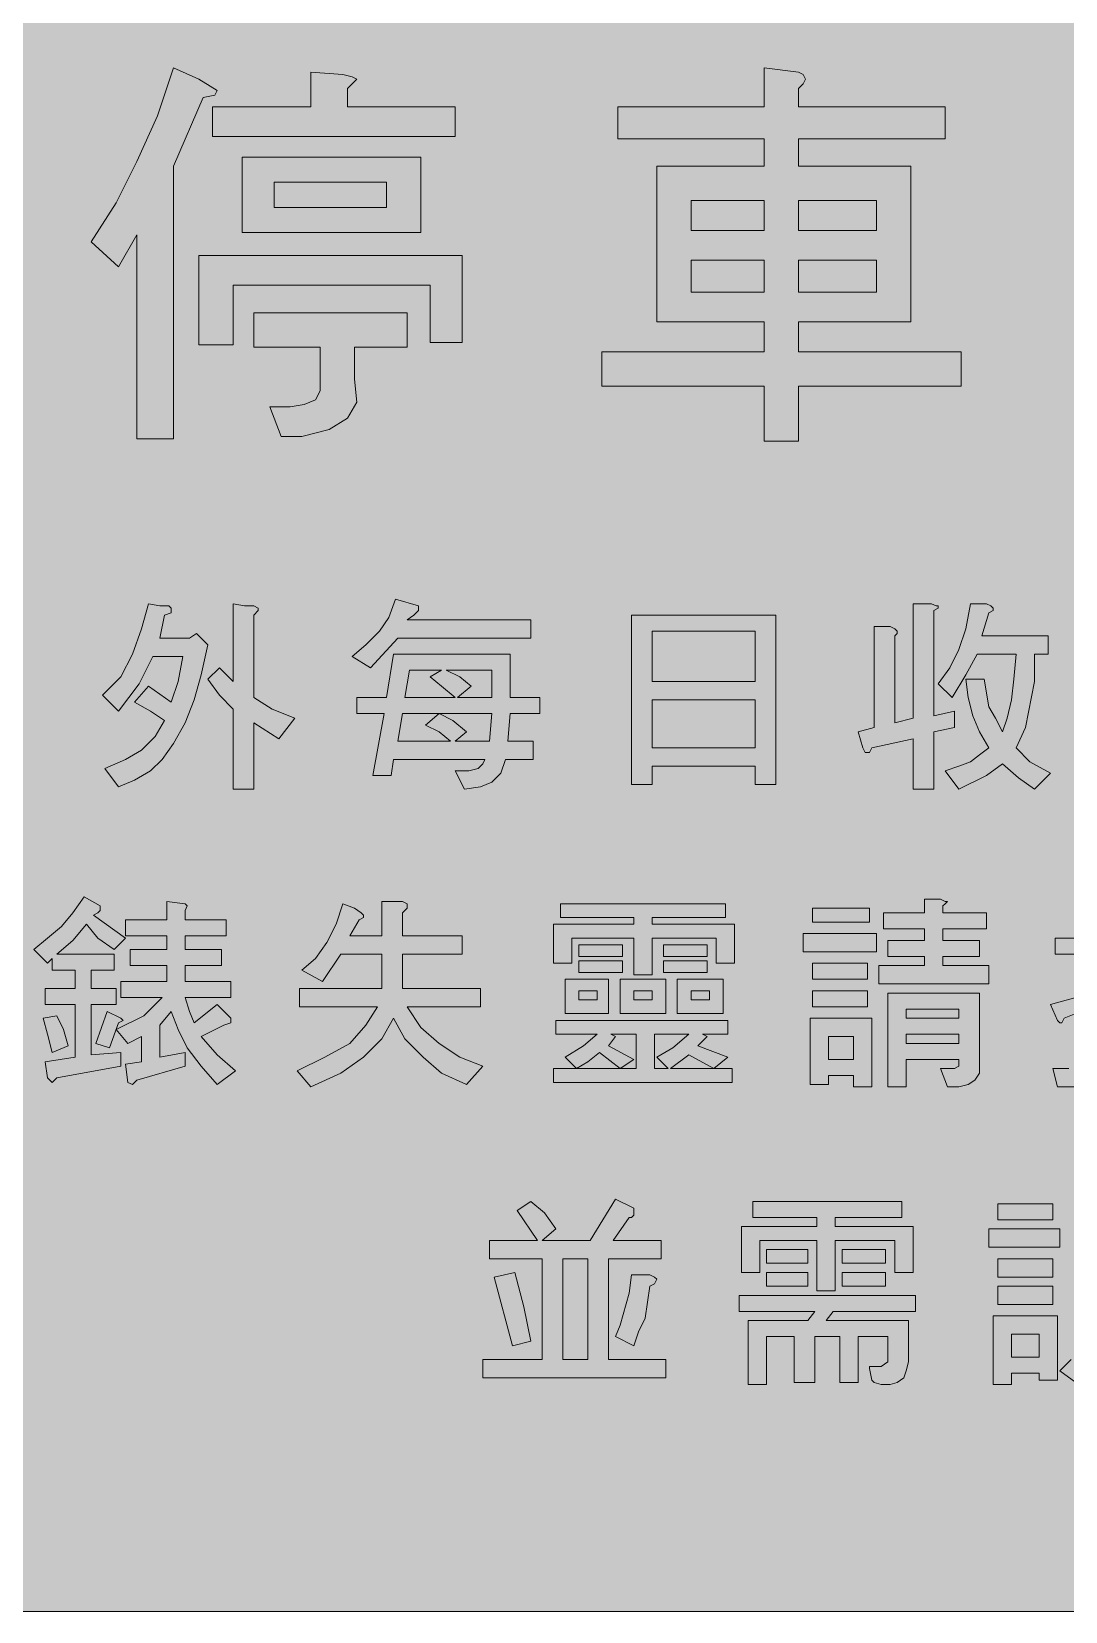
# Model space of a CAD drawing. Header units: metres. Extents: x 10 to 559, y 12 to 260.
# Drawn here: x 172.6 to 253.9, y 12.1 to 136.2 of the extents above; entities that cross this region are included whole.
import ezdxf

# ---------------------------------------------------------------- set-up
doc = ezdxf.new("R2010")
doc.units = ezdxf.units.M
doc.layers.add('FILL_BLUE_0000FF', color=7, linetype='Continuous', true_color=0x0000ff)
doc.layers.add('FILL_WHITE_FFFFFF', color=7, linetype='Continuous', true_color=0xffffff)

msp = doc.modelspace()

# ---------------------------------------------------------------- hatches: boundary and pattern name
at = {"layer": 'FILL_BLUE_0000FF', "true_color": 0x0000ff}
h = msp.add_hatch(color=7, dxfattribs=at)
h.dxf.hatch_style = 1
h.paths.add_polyline_path([(553.87, 259.97), (555.21, 259.58), (556.42, 258.96), (557.46, 258.12), (558.3, 256.98), (558.92, 255.74), (559.31, 254.42), (559.44, 253.08), (559.44, 19.26), (559.4, 17.91), (559.08, 16.56), (558.41, 15.32), (557.46, 14.22), (556.32, 13.28), (555.08, 12.6), (553.76, 12.2), (552.42, 12.06), (17.46, 12.06), (16.12, 12.19), (14.81, 12.6), (13.56, 13.28), (12.42, 14.22), (11.48, 15.36), (10.8, 16.61), (10.4, 17.92), (10.26, 19.26), (10.26, 253.08), (10.4, 254.34), (10.8, 255.6), (11.48, 256.93), (12.42, 258.12), (13.52, 259.04), (14.12, 259.36), (14.76, 259.56), (16.11, 259.97), (17.46, 260.1), (552.42, 260.1), (553.87, 259.97)])
at = {"layer": 'FILL_WHITE_FFFFFF', "true_color": 0xffffff}
h = msp.add_hatch(color=7, dxfattribs=at)
h.dxf.hatch_style = 1
h.paths.add_polyline_path([(186.66, 131.94), (187.2, 131.58), (187.02, 131.22), (186.12, 131.04), (183.78, 125.64), (183.78, 104.22), (180.9, 104.22), (180.9, 120.24), (179.46, 117.72), (177.3, 119.7), (179.28, 122.76), (180.9, 126), (182.52, 129.6), (183.78, 133.38), (185.76, 132.48), (186.66, 131.94)])
h = msp.add_hatch(color=7, dxfattribs=at)
h.dxf.hatch_style = 1
h.paths.add_polyline_path([(197.1, 132.84), (197.82, 132.66), (198.18, 132.48), (197.46, 131.76), (197.46, 130.32), (205.92, 130.32), (205.92, 127.98), (186.84, 127.98), (186.84, 130.32), (194.58, 130.32), (194.58, 133.02), (197.1, 132.84)])
h = msp.add_hatch(color=7, dxfattribs=at)
h.dxf.hatch_style = 1
h.paths.add_polyline_path([(233.46, 132.48), (233.28, 132.12), (232.92, 131.76), (232.92, 130.32), (244.44, 130.32), (244.44, 127.8), (232.92, 127.8), (232.92, 125.64), (241.74, 125.64), (241.74, 113.4), (232.92, 113.4), (232.92, 111.06), (245.7, 111.06), (245.7, 108.36), (232.92, 108.36), (232.92, 104.04), (230.22, 104.04), (230.22, 108.36), (217.44, 108.36), (217.44, 111.06), (230.22, 111.06), (230.22, 113.4), (221.76, 113.4), (221.76, 125.64), (230.22, 125.64), (230.22, 127.8), (218.7, 127.8), (218.7, 130.32), (230.22, 130.32), (230.22, 133.38), (232.92, 133.02), (233.28, 132.84), (233.46, 132.48)])
h.paths.add_polyline_path([(230.22, 120.6), (230.22, 122.94), (224.46, 122.94), (224.46, 120.6), (230.22, 120.6)], flags=16)
h.paths.add_polyline_path([(224.46, 115.74), (230.22, 115.74), (230.22, 118.26), (224.46, 118.26), (224.46, 115.74)], flags=16)
h.paths.add_polyline_path([(232.92, 122.94), (232.92, 120.6), (239.04, 120.6), (239.04, 122.94), (232.92, 122.94)], flags=16)
h.paths.add_polyline_path([(239.04, 118.26), (232.92, 118.26), (232.92, 115.74), (239.04, 115.74), (239.04, 118.26)], flags=16)
h = msp.add_hatch(color=7, dxfattribs=at)
h.dxf.hatch_style = 1
h.paths.add_polyline_path([(203.22, 120.42), (189.18, 120.42), (189.18, 126.36), (203.22, 126.36), (203.22, 120.42)])
h.paths.add_polyline_path([(200.52, 124.38), (191.7, 124.38), (191.7, 122.4), (200.52, 122.4), (200.52, 124.38)], flags=16)
h = msp.add_hatch(color=7, dxfattribs=at)
h.dxf.hatch_style = 1
h.paths.add_polyline_path([(206.46, 118.62), (206.46, 111.78), (203.94, 111.78), (203.94, 116.28), (188.46, 116.28), (188.46, 111.6), (185.76, 111.6), (185.76, 118.62), (206.46, 118.62)])
h = msp.add_hatch(color=7, dxfattribs=at)
h.dxf.hatch_style = 1
h.paths.add_polyline_path([(202.14, 114.12), (202.14, 111.42), (198, 111.42), (198, 108.9), (198.18, 107.1), (197.46, 105.84), (196.02, 104.94), (193.86, 104.4), (192.24, 104.4), (191.34, 106.74), (192.96, 106.74), (194.04, 106.92), (194.94, 107.28), (195.3, 108), (195.3, 111.42), (190.08, 111.42), (190.08, 114.12), (202.14, 114.12)])
h = msp.add_hatch(color=7, dxfattribs=at)
h.dxf.hatch_style = 1
h.paths.add_polyline_path([(183.42, 91.08), (183.6, 90.9), (183.6, 90.54), (183.06, 90.36), (182.7, 88.56), (185.04, 88.56), (185.58, 88.92), (186.48, 88.02), (185.94, 85.68), (185.4, 83.7), (184.68, 81.9), (183.78, 80.28), (182.88, 79.02), (181.98, 78.12), (180.72, 77.4), (179.46, 76.86), (178.38, 78.3), (180, 79.02), (181.26, 79.74), (182.34, 80.82), (183.06, 82.08), (181.98, 82.8), (180.72, 83.52), (181.8, 84.78), (183.6, 83.52), (184.14, 85.14), (184.5, 87.12), (182.16, 87.12), (181.08, 84.96), (179.46, 82.8), (178.2, 84.06), (179.64, 85.5), (180.54, 87.3), (181.26, 89.28), (181.8, 91.26), (182.7, 91.08), (183.42, 91.08)])
h = msp.add_hatch(color=7, dxfattribs=at)
h.dxf.hatch_style = 1
h.paths.add_polyline_path([(190.08, 91.08), (190.44, 90.9), (190.44, 90.72), (190.08, 90.36), (190.08, 83.88), (191.52, 82.98), (193.32, 82.26), (192.06, 80.64), (190.08, 81.9), (190.08, 76.68), (188.46, 76.68), (188.46, 82.98), (187.38, 84.06), (186.48, 85.32), (187.38, 86.22), (188.46, 85.14), (188.46, 91.26), (189.36, 91.08), (190.08, 91.08)])
h = msp.add_hatch(color=7, dxfattribs=at)
h.dxf.hatch_style = 1
h.paths.add_polyline_path([(198.9, 88.02), (199.98, 89.1), (200.7, 90.18), (201.24, 91.62), (203.04, 91.08), (203.04, 90.72), (202.68, 90.36), (202.14, 90), (211.86, 90), (211.86, 88.56), (201.42, 88.56), (199.26, 86.22), (197.82, 87.12), (198.9, 88.02)])
h = msp.add_hatch(color=7, dxfattribs=at)
h.dxf.hatch_style = 1
h.paths.add_polyline_path([(238.86, 81.54), (238.86, 89.46), (240.12, 89.46), (240.48, 89.28), (240.66, 89.1), (240.66, 88.92), (240.48, 88.74), (240.48, 81.9), (241.92, 82.26), (241.92, 91.26), (243.36, 91.26), (243.72, 91.08), (243.9, 91.08), (243.9, 90.9), (243.54, 90.72), (243.54, 82.44), (245.16, 82.8), (245.16, 81.54), (243.54, 81.18), (243.54, 76.68), (241.92, 76.68), (241.92, 80.64), (238.68, 79.92), (238.5, 79.56), (238.14, 79.56), (237.96, 79.92), (237.6, 81.18), (238.86, 81.54)])
h = msp.add_hatch(color=7, dxfattribs=at)
h.dxf.hatch_style = 1
h.paths.add_polyline_path([(244.8, 86.22), (245.52, 87.66), (246.06, 89.28), (246.42, 91.26), (247.68, 91.26), (248.04, 91.08), (248.22, 90.9), (248.22, 90.72), (247.86, 90.54), (247.32, 88.74), (252.54, 88.74), (252.54, 87.3), (251.46, 87.3), (251.46, 85.14), (250.74, 81.54), (250.02, 79.92), (251.1, 78.84), (252.72, 77.94), (251.46, 76.68), (250.2, 77.58), (248.94, 78.66), (247.68, 77.76), (245.52, 76.68), (244.44, 78.12), (245.52, 78.48), (246.42, 78.84), (247.14, 79.38), (247.86, 79.92), (247.14, 81.18), (246.6, 82.44), (246.24, 83.88), (246.06, 85.32), (247.5, 85.32), (247.86, 83.16), (248.4, 82.26), (248.94, 81.18), (249.3, 82.26), (249.66, 83.7), (249.84, 85.32), (250.02, 87.3), (246.96, 87.3), (246.06, 85.68), (244.98, 83.88), (243.9, 84.96), (244.8, 86.22)])
h = msp.add_hatch(color=7, dxfattribs=at)
h.dxf.hatch_style = 1
h.paths.add_polyline_path([(231.12, 77.04), (229.5, 77.04), (229.5, 78.48), (221.4, 78.48), (221.4, 77.04), (219.78, 77.04), (219.78, 90.36), (231.12, 90.36), (231.12, 77.04)])
h.paths.add_polyline_path([(221.4, 83.7), (221.4, 79.92), (229.5, 79.92), (229.5, 83.7), (221.4, 83.7)], flags=16)
h.paths.add_polyline_path([(229.5, 89.1), (221.4, 89.1), (221.4, 85.14), (229.5, 85.14), (229.5, 89.1)], flags=16)
h = msp.add_hatch(color=7, dxfattribs=at)
h.dxf.hatch_style = 1
h.paths.add_polyline_path([(212.58, 83.88), (212.58, 82.62), (210.24, 82.62), (210.06, 80.46), (212.04, 80.46), (212.04, 79.02), (209.88, 79.02), (209.52, 77.94), (208.8, 77.22), (207.9, 76.86), (206.64, 76.68), (205.92, 78.12), (207, 78.12), (207.72, 78.3), (208.08, 78.66), (208.26, 79.02), (201.06, 79.02), (200.88, 77.76), (199.44, 77.76), (200.34, 82.62), (198.18, 82.62), (198.18, 83.88), (200.52, 83.88), (201.06, 87.3), (210.24, 87.3), (210.24, 83.88), (212.58, 83.88)])
h.paths.add_polyline_path([(208.8, 86.04), (205.2, 86.04), (206.28, 85.5), (207.18, 84.78), (206.1, 83.88), (208.8, 83.88), (208.8, 86.04)], flags=16)
h.paths.add_polyline_path([(204.84, 86.04), (202.32, 86.04), (201.96, 83.88), (205.92, 83.88), (204.84, 84.78), (203.94, 85.5), (204.84, 86.04)], flags=16)
h.paths.add_polyline_path([(205.92, 80.46), (208.62, 80.46), (208.8, 82.62), (204.66, 82.62), (205.74, 82.08), (206.82, 81.18), (205.92, 80.46)], flags=16)
h.paths.add_polyline_path([(201.78, 82.62), (201.42, 80.46), (205.56, 80.46), (204.66, 81.18), (203.58, 81.72), (204.66, 82.62), (201.78, 82.62)], flags=16)
h = msp.add_hatch(color=7, dxfattribs=at)
h.dxf.hatch_style = 1
h.paths.add_polyline_path([(173.88, 64.98), (174.96, 65.88), (175.86, 66.96), (176.76, 68.22), (178.02, 67.5), (178.02, 67.14), (177.84, 66.96), (177.48, 66.78), (180, 64.98), (179.1, 64.08), (177.84, 64.98), (176.94, 66.06), (175.86, 64.8), (174.6, 63.72), (179.1, 63.72), (179.1, 62.46), (177.3, 62.46), (177.3, 61.02), (179.28, 61.02), (179.28, 59.76), (177.3, 59.76), (177.3, 55.8), (179.64, 55.98), (179.64, 54.9), (174.6, 54), (174.42, 53.82), (174.24, 53.64), (174.06, 53.82), (173.88, 54), (173.7, 55.26), (176.04, 55.62), (176.04, 59.76), (173.7, 59.76), (173.7, 61.02), (176.04, 61.02), (176.04, 62.46), (174.24, 62.46), (174.24, 63.36), (173.88, 63), (172.8, 64.08), (173.88, 64.98)])
h = msp.add_hatch(color=7, dxfattribs=at)
h.dxf.hatch_style = 1
h.paths.add_polyline_path([(183.24, 66.42), (183.24, 67.86), (184.68, 67.68), (184.86, 67.5), (184.68, 67.14), (184.68, 66.42), (187.92, 66.42), (187.92, 65.16), (184.68, 65.16), (184.68, 64.08), (187.56, 64.08), (187.56, 62.82), (184.68, 62.82), (184.68, 61.56), (188.28, 61.56), (188.28, 60.3), (184.68, 60.3), (185.04, 59.22), (185.4, 58.32), (187.2, 59.76), (188.28, 58.68), (188.28, 58.32), (187.74, 58.14), (185.94, 57.24), (187.2, 55.8), (188.64, 54.54), (187.2, 53.46), (185.94, 54.9), (184.86, 56.34), (184.14, 57.78), (183.6, 59.22), (182.7, 58.14), (182.7, 55.62), (184.68, 55.98), (184.68, 54.9), (180.9, 53.82), (180.54, 53.46), (180.18, 53.64), (180, 55.08), (181.26, 55.26), (181.26, 57.24), (180.18, 56.7), (179.28, 57.78), (181.44, 58.86), (182.88, 60.3), (179.64, 60.3), (179.64, 61.56), (183.24, 61.56), (183.24, 62.82), (180.36, 62.82), (180.36, 64.08), (183.24, 64.08), (183.24, 65.16), (180, 65.16), (180, 66.42), (183.24, 66.42)])
h = msp.add_hatch(color=7, dxfattribs=at)
h.dxf.hatch_style = 1
h.paths.add_polyline_path([(198.54, 66.96), (198.72, 66.78), (198.72, 66.6), (198.36, 66.42), (197.64, 65.16), (200.16, 65.16), (200.16, 67.86), (201.78, 67.86), (202.14, 67.68), (202.14, 67.32), (201.78, 66.96), (201.78, 65.16), (206.46, 65.16), (206.46, 63.72), (201.78, 63.72), (201.78, 61.02), (207.9, 61.02), (207.9, 59.58), (202.14, 59.58), (203.22, 57.96), (204.66, 56.7), (206.28, 55.62), (208.08, 54.9), (206.82, 53.46), (204.84, 54.36), (203.4, 55.62), (201.96, 57.06), (201.06, 58.68), (200.16, 57.06), (198.72, 55.62), (196.92, 54.36), (194.58, 53.28), (193.5, 54.54), (195.66, 55.62), (197.64, 56.7), (198.9, 58.14), (199.8, 59.58), (193.68, 59.58), (193.68, 61.02), (200.16, 61.02), (200.16, 63.72), (196.92, 63.72), (195.48, 61.56), (193.86, 62.46), (194.94, 63.36), (195.84, 64.62), (196.56, 66.06), (197.1, 67.68), (198, 67.32), (198.54, 66.96)])
h = msp.add_hatch(color=7, dxfattribs=at)
h.dxf.hatch_style = 1
h.paths.add_polyline_path([(227.16, 67.68), (227.16, 66.6), (221.4, 66.6), (221.4, 66.06), (227.88, 66.06), (227.88, 63), (226.44, 63), (226.44, 64.98), (221.4, 64.98), (221.4, 62.1), (219.96, 62.1), (219.96, 64.98), (215.1, 64.98), (215.1, 63), (213.66, 63), (213.66, 66.06), (219.96, 66.06), (219.96, 66.6), (214.2, 66.6), (214.2, 67.68), (227.16, 67.68)])
h = msp.add_hatch(color=7, dxfattribs=at)
h.dxf.hatch_style = 1
h.paths.add_polyline_path([(238.5, 67.32), (238.5, 66.24), (234, 66.24), (234, 67.32), (238.5, 67.32)])
h = msp.add_hatch(color=7, dxfattribs=at)
h.dxf.hatch_style = 1
h.paths.add_polyline_path([(239.58, 66.96), (242.82, 66.96), (242.82, 68.04), (244.08, 68.04), (244.44, 67.86), (244.62, 67.86), (244.44, 67.68), (244.26, 67.5), (244.26, 66.96), (247.68, 66.96), (247.68, 65.7), (244.26, 65.7), (244.26, 64.8), (247.14, 64.8), (247.14, 63.54), (244.26, 63.54), (244.26, 62.82), (247.86, 62.82), (247.86, 61.38), (239.22, 61.38), (239.22, 62.82), (242.82, 62.82), (242.82, 63.54), (239.94, 63.54), (239.94, 64.8), (242.82, 64.8), (242.82, 65.7), (239.58, 65.7), (239.58, 66.96)])
h = msp.add_hatch(color=7, dxfattribs=at)
h.dxf.hatch_style = 1
h.paths.add_polyline_path([(255.96, 67.86), (256.32, 67.86), (256.5, 67.68), (256.32, 67.5), (256.14, 67.14), (256.14, 64.98), (257.22, 64.98), (257.22, 63.72), (256.14, 63.72), (256.14, 60.84), (257.4, 61.38), (257.4, 60.12), (256.14, 59.58), (256.14, 54.36), (255.78, 53.82), (255.24, 53.46), (254.7, 53.28), (253.26, 53.28), (252.9, 54.72), (254.16, 54.72), (254.52, 54.9), (254.7, 55.44), (254.7, 59.04), (253.8, 58.68), (253.62, 58.32), (253.44, 58.32), (253.26, 58.5), (252.72, 59.76), (254.7, 60.3), (254.7, 63.72), (253.08, 63.72), (253.08, 64.98), (254.7, 64.98), (254.7, 68.04), (255.96, 67.86)])
h = msp.add_hatch(color=7, dxfattribs=at)
h.dxf.hatch_style = 1
h.paths.add_polyline_path([(239.04, 65.34), (239.04, 63.9), (233.28, 63.9), (233.28, 65.34), (239.04, 65.34)])
h = msp.add_hatch(color=7, dxfattribs=at)
h.dxf.hatch_style = 1
h.paths.add_polyline_path([(219.06, 64.44), (219.06, 63.54), (215.64, 63.54), (215.64, 64.44), (219.06, 64.44)])
h = msp.add_hatch(color=7, dxfattribs=at)
h.dxf.hatch_style = 1
h.paths.add_polyline_path([(225.72, 64.44), (225.72, 63.54), (222.3, 63.54), (222.3, 64.44), (225.72, 64.44)])
h = msp.add_hatch(color=7, dxfattribs=at)
h.dxf.hatch_style = 1
h.paths.add_polyline_path([(219.06, 63.18), (219.06, 62.28), (215.64, 62.28), (215.64, 63.18), (219.06, 63.18)])
h = msp.add_hatch(color=7, dxfattribs=at)
h.dxf.hatch_style = 1
h.paths.add_polyline_path([(225.72, 63.18), (225.72, 62.28), (222.3, 62.28), (222.3, 63.18), (225.72, 63.18)])
h = msp.add_hatch(color=7, dxfattribs=at)
h.dxf.hatch_style = 1
h.paths.add_polyline_path([(238.32, 63), (238.32, 61.74), (234, 61.74), (234, 63), (238.32, 63)])
h = msp.add_hatch(color=7, dxfattribs=at)
h.dxf.hatch_style = 1
h.paths.add_polyline_path([(217.98, 59.04), (214.56, 59.04), (214.56, 61.74), (217.98, 61.74), (217.98, 59.04)])
h.paths.add_polyline_path([(217.08, 60.84), (215.64, 60.84), (215.64, 60.12), (217.08, 60.12), (217.08, 60.84)], flags=16)
h = msp.add_hatch(color=7, dxfattribs=at)
h.dxf.hatch_style = 1
h.paths.add_polyline_path([(222.48, 59.04), (218.88, 59.04), (218.88, 61.74), (222.48, 61.74), (222.48, 59.04)])
h.paths.add_polyline_path([(221.4, 60.84), (219.96, 60.84), (219.96, 60.12), (221.4, 60.12), (221.4, 60.84)], flags=16)
h = msp.add_hatch(color=7, dxfattribs=at)
h.dxf.hatch_style = 1
h.paths.add_polyline_path([(226.98, 59.04), (223.38, 59.04), (223.38, 61.74), (226.98, 61.74), (226.98, 59.04)])
h.paths.add_polyline_path([(225.9, 60.84), (224.46, 60.84), (224.46, 60.12), (225.9, 60.12), (225.9, 60.84)], flags=16)
h = msp.add_hatch(color=7, dxfattribs=at)
h.dxf.hatch_style = 1
h.paths.add_polyline_path([(238.32, 60.84), (238.32, 59.58), (234, 59.58), (234, 60.84), (238.32, 60.84)])
h = msp.add_hatch(color=7, dxfattribs=at)
h.dxf.hatch_style = 1
h.paths.add_polyline_path([(247.14, 54.36), (246.78, 53.82), (246.24, 53.46), (245.52, 53.28), (244.62, 53.28), (244.08, 54.72), (245.16, 54.72), (245.52, 54.9), (245.52, 55.44), (241.38, 55.44), (241.38, 53.28), (239.94, 53.28), (239.94, 60.66), (247.14, 60.66), (247.14, 54.36)])
h.paths.add_polyline_path([(241.38, 59.4), (241.38, 58.68), (245.52, 58.68), (245.52, 59.4), (241.38, 59.4)], flags=16)
h.paths.add_polyline_path([(245.52, 57.42), (241.38, 57.42), (241.38, 56.7), (245.52, 56.7), (245.52, 57.42)], flags=16)
h = msp.add_hatch(color=7, dxfattribs=at)
h.dxf.hatch_style = 1
h.paths.add_polyline_path([(175.14, 57.78), (175.5, 56.52), (174.24, 55.98), (173.88, 57.42), (173.52, 58.68), (174.6, 58.86), (175.14, 57.78)])
h = msp.add_hatch(color=7, dxfattribs=at)
h.dxf.hatch_style = 1
h.paths.add_polyline_path([(178.56, 59.22), (179.64, 58.68), (179.82, 58.5), (179.46, 58.32), (178.74, 56.34), (177.66, 56.7), (178.56, 59.22)])
h = msp.add_hatch(color=7, dxfattribs=at)
h.dxf.hatch_style = 1
h.paths.add_polyline_path([(227.7, 53.64), (213.66, 53.64), (213.66, 54.72), (215.46, 54.72), (214.56, 55.62), (216, 56.52), (217.08, 57.42), (213.84, 57.42), (213.84, 58.5), (227.34, 58.5), (227.34, 57.42), (225.36, 57.42), (225.72, 57.24), (225, 56.52), (227.34, 55.62), (226.26, 54.72), (227.7, 54.72), (227.7, 53.64)])
h.paths.add_polyline_path([(218.88, 54.72), (217.26, 55.98), (216.36, 55.26), (215.46, 54.72), (218.88, 54.72)], flags=16)
h.paths.add_polyline_path([(220.14, 54.72), (220.14, 57.42), (218.16, 57.42), (218.52, 57.24), (217.98, 56.52), (219.96, 55.44), (218.88, 54.72), (220.14, 54.72)], flags=16)
h.paths.add_polyline_path([(224.28, 55.8), (222.84, 54.72), (226.26, 54.72), (224.28, 55.8)], flags=16)
h.paths.add_polyline_path([(223.02, 56.34), (224.28, 57.42), (221.58, 57.42), (221.58, 54.72), (222.66, 54.72), (221.76, 55.62), (223.02, 56.34)], flags=16)
h = msp.add_hatch(color=7, dxfattribs=at)
h.dxf.hatch_style = 1
h.paths.add_polyline_path([(238.68, 58.68), (238.68, 53.28), (237.24, 53.28), (237.24, 54.18), (235.26, 54.18), (235.26, 53.46), (233.82, 53.46), (233.82, 58.68), (238.68, 58.68)])
h.paths.add_polyline_path([(237.24, 57.24), (235.26, 57.24), (235.26, 55.44), (237.24, 55.44), (237.24, 57.24)], flags=16)
h = msp.add_hatch(color=7, dxfattribs=at)
h.dxf.hatch_style = 1
h.paths.add_polyline_path([(210.78, 43.56), (211.86, 44.28), (212.94, 43.38), (213.84, 42.12), (212.76, 41.22), (216.54, 41.22), (218.52, 44.46), (219.96, 43.74), (219.96, 43.2), (219.78, 43.02), (219.6, 43.02), (218.34, 41.22), (222.12, 41.22), (222.12, 39.78), (217.98, 39.78), (217.98, 31.86), (222.48, 31.86), (222.48, 30.42), (208.08, 30.42), (208.08, 31.86), (212.76, 31.86), (212.76, 39.78), (208.62, 39.78), (208.62, 41.22), (212.4, 41.22), (210.78, 43.56)])
h.paths.add_polyline_path([(216.36, 39.78), (214.38, 39.78), (214.38, 31.86), (216.36, 31.86), (216.36, 39.78)], flags=16)
h = msp.add_hatch(color=7, dxfattribs=at)
h.dxf.hatch_style = 1
h.paths.add_polyline_path([(241.92, 42.3), (241.92, 38.7), (240.48, 38.7), (240.48, 41.22), (235.8, 41.22), (235.8, 37.26), (234.36, 37.26), (234.36, 41.22), (229.86, 41.22), (229.86, 38.7), (228.42, 38.7), (228.42, 42.3), (234.36, 42.3), (234.36, 43.02), (229.32, 43.02), (229.32, 44.28), (241.02, 44.28), (241.02, 43.02), (235.8, 43.02), (235.8, 42.3), (241.92, 42.3)])
h = msp.add_hatch(color=7, dxfattribs=at)
h.dxf.hatch_style = 1
h.paths.add_polyline_path([(252.9, 44.1), (252.9, 42.84), (248.58, 42.84), (248.58, 44.1), (252.9, 44.1)])
h = msp.add_hatch(color=7, dxfattribs=at)
h.dxf.hatch_style = 1
h.paths.add_polyline_path([(253.44, 42.12), (253.44, 40.68), (247.86, 40.68), (247.86, 42.12), (253.44, 42.12)])
h = msp.add_hatch(color=7, dxfattribs=at)
h.dxf.hatch_style = 1
h.paths.add_polyline_path([(261.18, 41.04), (261.18, 35.82), (259.38, 35.82), (259.38, 32.04), (259.56, 31.68), (259.74, 31.5), (260.1, 31.5), (260.64, 31.68), (261, 31.86), (261.18, 32.4), (261.36, 33.12), (262.8, 32.58), (262.62, 31.68), (262.26, 30.96), (261.54, 30.42), (260.64, 30.24), (259.38, 30.24), (258.66, 30.42), (258.3, 30.78), (257.94, 31.5), (257.94, 35.82), (256.86, 35.82), (256.86, 34.02), (256.5, 32.58), (255.78, 31.32), (254.7, 30.06), (253.44, 30.96), (254.34, 31.86), (255.06, 32.94), (255.42, 34.38), (255.42, 35.82), (254.16, 35.82), (254.16, 41.04), (261.18, 41.04)])
h.paths.add_polyline_path([(259.56, 39.6), (255.6, 39.6), (255.6, 37.08), (259.56, 37.08), (259.56, 39.6)], flags=16)
h = msp.add_hatch(color=7, dxfattribs=at)
h.dxf.hatch_style = 1
h.paths.add_polyline_path([(233.64, 40.5), (233.64, 39.42), (230.4, 39.42), (230.4, 40.5), (233.64, 40.5)])
h = msp.add_hatch(color=7, dxfattribs=at)
h.dxf.hatch_style = 1
h.paths.add_polyline_path([(239.76, 40.5), (239.76, 39.42), (236.34, 39.42), (236.34, 40.5), (239.76, 40.5)])
h = msp.add_hatch(color=7, dxfattribs=at)
h.dxf.hatch_style = 1
h.paths.add_polyline_path([(252.9, 39.78), (252.9, 38.34), (248.58, 38.34), (248.58, 39.78), (252.9, 39.78)])
h = msp.add_hatch(color=7, dxfattribs=at)
h.dxf.hatch_style = 1
h.paths.add_polyline_path([(211.32, 36), (211.86, 33.3), (210.42, 32.94), (208.98, 38.34), (210.6, 38.7), (211.32, 36)])
h = msp.add_hatch(color=7, dxfattribs=at)
h.dxf.hatch_style = 1
h.paths.add_polyline_path([(218.88, 34.56), (219.6, 37.08), (219.78, 38.52), (221.22, 38.52), (221.58, 38.34), (221.76, 38.16), (221.58, 37.8), (221.22, 37.62), (220.86, 35.1), (220.32, 34.02), (219.96, 32.94), (218.52, 33.66), (218.88, 34.56)])
h = msp.add_hatch(color=7, dxfattribs=at)
h.dxf.hatch_style = 1
h.paths.add_polyline_path([(233.64, 38.7), (233.64, 37.62), (230.4, 37.62), (230.4, 38.7), (233.64, 38.7)])
h = msp.add_hatch(color=7, dxfattribs=at)
h.dxf.hatch_style = 1
h.paths.add_polyline_path([(239.76, 38.7), (239.76, 37.62), (236.34, 37.62), (236.34, 38.7), (239.76, 38.7)])
h = msp.add_hatch(color=7, dxfattribs=at)
h.dxf.hatch_style = 1
h.paths.add_polyline_path([(252.9, 37.62), (252.9, 36.18), (248.58, 36.18), (248.58, 37.62), (252.9, 37.62)])
h = msp.add_hatch(color=7, dxfattribs=at)
h.dxf.hatch_style = 1
h.paths.add_polyline_path([(242.1, 35.64), (235.62, 35.64), (235.08, 34.92), (241.56, 34.92), (241.56, 31.68), (241.38, 30.96), (241.2, 30.42), (240.66, 30.06), (240.12, 29.88), (239.4, 29.88), (238.86, 30.06), (238.68, 30.24), (238.5, 31.14), (238.5, 31.32), (239.4, 31.32), (239.94, 31.68), (239.94, 33.66), (237.6, 33.66), (237.6, 30.06), (236.16, 30.06), (236.16, 33.66), (234.18, 33.66), (234.18, 30.06), (232.56, 30.06), (232.56, 33.66), (230.4, 33.66), (230.4, 29.88), (228.96, 29.88), (228.96, 34.92), (233.64, 34.92), (234.18, 35.64), (228.24, 35.64), (228.24, 36.9), (242.1, 36.9), (242.1, 35.64)])
h = msp.add_hatch(color=7, dxfattribs=at)
h.dxf.hatch_style = 1
h.paths.add_polyline_path([(253.26, 35.28), (253.26, 30.24), (251.82, 30.24), (251.82, 30.78), (249.66, 30.78), (249.66, 29.88), (248.22, 29.88), (248.22, 35.28), (253.26, 35.28)])
h.paths.add_polyline_path([(251.82, 33.84), (249.66, 33.84), (249.66, 32.04), (251.82, 32.04), (251.82, 33.84)], flags=16)

# ---------------------------------------------------------------- linework, layer by layer
at = {"layer": 'FILL_BLUE_0000FF', "lineweight": 0, "true_color": 0x0000ff}
msp.add_lwpolyline([(552.42, 12.06), (17.46, 12.06), (16.12, 12.19), (14.81, 12.6), (13.56, 13.28), (12.42, 14.22), (11.48, 15.36), (10.8, 16.61), (10.4, 17.92), (10.26, 19.26), (10.26, 253.08), (10.4, 254.34), (10.8, 255.6), (11.48, 256.93), (12.42, 258.12), (13.52, 259.04), (14.12, 259.36), (14.76, 259.56), (16.11, 259.97), (17.46, 260.1), (552.42, 260.1)], dxfattribs=at)
at = {"layer": 'FILL_WHITE_FFFFFF', "lineweight": 0, "true_color": 0xffffff}
for points in [[(186.66, 131.94), (187.2, 131.58), (187.02, 131.22), (186.12, 131.04), (183.78, 125.64), (183.78, 104.22), (180.9, 104.22), (180.9, 120.24), (179.46, 117.72), (177.3, 119.7), (179.28, 122.76), (180.9, 126), (182.52, 129.6), (183.78, 133.38), (185.76, 132.48)], [(197.1, 132.84), (197.82, 132.66), (198.18, 132.48), (197.46, 131.76), (197.46, 130.32), (205.92, 130.32), (205.92, 127.98), (186.84, 127.98), (186.84, 130.32), (194.58, 130.32), (194.58, 133.02)], [(233.46, 132.48), (233.28, 132.12), (232.92, 131.76), (232.92, 130.32), (244.44, 130.32), (244.44, 127.8), (232.92, 127.8), (232.92, 125.64), (241.74, 125.64), (241.74, 113.4), (232.92, 113.4), (232.92, 111.06), (245.7, 111.06), (245.7, 108.36), (232.92, 108.36), (232.92, 104.04), (230.22, 104.04), (230.22, 108.36), (217.44, 108.36), (217.44, 111.06), (230.22, 111.06), (230.22, 113.4), (221.76, 113.4), (221.76, 125.64), (230.22, 125.64), (230.22, 127.8), (218.7, 127.8), (218.7, 130.32), (230.22, 130.32), (230.22, 133.38), (232.92, 133.02), (233.28, 132.84)], [(203.22, 120.42), (189.18, 120.42), (189.18, 126.36), (203.22, 126.36)], [(200.52, 124.38), (191.7, 124.38), (191.7, 122.4), (200.52, 122.4)], [(230.22, 120.6), (230.22, 122.94), (224.46, 122.94), (224.46, 120.6)], [(232.92, 122.94), (232.92, 120.6), (239.04, 120.6), (239.04, 122.94)], [(206.46, 118.62), (206.46, 111.78), (203.94, 111.78), (203.94, 116.28), (188.46, 116.28), (188.46, 111.6), (185.76, 111.6), (185.76, 118.62)], [(224.46, 115.74), (230.22, 115.74), (230.22, 118.26), (224.46, 118.26)], [(239.04, 118.26), (232.92, 118.26), (232.92, 115.74), (239.04, 115.74)], [(202.14, 114.12), (202.14, 111.42), (198, 111.42), (198, 108.9), (198.18, 107.1), (197.46, 105.84), (196.02, 104.94), (193.86, 104.4), (192.24, 104.4), (191.34, 106.74), (192.96, 106.74), (194.04, 106.92), (194.94, 107.28), (195.3, 108), (195.3, 111.42), (190.08, 111.42), (190.08, 114.12)], [(183.42, 91.08), (183.6, 90.9), (183.6, 90.54), (183.06, 90.36), (182.7, 88.56), (185.04, 88.56), (185.58, 88.92), (186.48, 88.02), (185.94, 85.68), (185.4, 83.7), (184.68, 81.9), (183.78, 80.28), (182.88, 79.02), (181.98, 78.12), (180.72, 77.4), (179.46, 76.86), (178.38, 78.3), (180, 79.02), (181.26, 79.74), (182.34, 80.82), (183.06, 82.08), (181.98, 82.8), (180.72, 83.52), (181.8, 84.78), (183.6, 83.52), (184.14, 85.14), (184.5, 87.12), (182.16, 87.12), (181.08, 84.96), (179.46, 82.8), (178.2, 84.06), (179.64, 85.5), (180.54, 87.3), (181.26, 89.28), (181.8, 91.26), (182.7, 91.08)], [(190.08, 91.08), (190.44, 90.9), (190.44, 90.72), (190.08, 90.36), (190.08, 83.88), (191.52, 82.98), (193.32, 82.26), (192.06, 80.64), (190.08, 81.9), (190.08, 76.68), (188.46, 76.68), (188.46, 82.98), (187.38, 84.06), (186.48, 85.32), (187.38, 86.22), (188.46, 85.14), (188.46, 91.26), (189.36, 91.08)], [(198.9, 88.02), (199.98, 89.1), (200.7, 90.18), (201.24, 91.62), (203.04, 91.08), (203.04, 90.72), (202.68, 90.36), (202.14, 90), (211.86, 90), (211.86, 88.56), (201.42, 88.56), (199.26, 86.22), (197.82, 87.12)], [(238.86, 81.54), (238.86, 89.46), (240.12, 89.46), (240.48, 89.28), (240.66, 89.1), (240.66, 88.92), (240.48, 88.74), (240.48, 81.9), (241.92, 82.26), (241.92, 91.26), (243.36, 91.26), (243.72, 91.08), (243.9, 91.08), (243.9, 90.9), (243.54, 90.72), (243.54, 82.44), (245.16, 82.8), (245.16, 81.54), (243.54, 81.18), (243.54, 76.68), (241.92, 76.68), (241.92, 80.64), (238.68, 79.92), (238.5, 79.56), (238.14, 79.56), (237.96, 79.92), (237.6, 81.18)], [(244.8, 86.22), (245.52, 87.66), (246.06, 89.28), (246.42, 91.26), (247.68, 91.26), (248.04, 91.08), (248.22, 90.9), (248.22, 90.72), (247.86, 90.54), (247.32, 88.74), (252.54, 88.74), (252.54, 87.3), (251.46, 87.3), (251.46, 85.14), (250.74, 81.54), (250.02, 79.92), (251.1, 78.84), (252.72, 77.94), (251.46, 76.68), (250.2, 77.58), (248.94, 78.66), (247.68, 77.76), (245.52, 76.68), (244.44, 78.12), (245.52, 78.48), (246.42, 78.84), (247.14, 79.38), (247.86, 79.92), (247.14, 81.18), (246.6, 82.44), (246.24, 83.88), (246.06, 85.32), (247.5, 85.32), (247.86, 83.16), (248.4, 82.26), (248.94, 81.18), (249.3, 82.26), (249.66, 83.7), (249.84, 85.32), (250.02, 87.3), (246.96, 87.3), (246.06, 85.68), (244.98, 83.88), (243.9, 84.96)], [(231.12, 77.04), (229.5, 77.04), (229.5, 78.48), (221.4, 78.48), (221.4, 77.04), (219.78, 77.04), (219.78, 90.36), (231.12, 90.36)], [(229.5, 89.1), (221.4, 89.1), (221.4, 85.14), (229.5, 85.14)], [(212.58, 83.88), (212.58, 82.62), (210.24, 82.62), (210.06, 80.46), (212.04, 80.46), (212.04, 79.02), (209.88, 79.02), (209.52, 77.94), (208.8, 77.22), (207.9, 76.86), (206.64, 76.68), (205.92, 78.12), (207, 78.12), (207.72, 78.3), (208.08, 78.66), (208.26, 79.02), (201.06, 79.02), (200.88, 77.76), (199.44, 77.76), (200.34, 82.62), (198.18, 82.62), (198.18, 83.88), (200.52, 83.88), (201.06, 87.3), (210.24, 87.3), (210.24, 83.88)], [(204.84, 86.04), (202.32, 86.04), (201.96, 83.88), (205.92, 83.88), (204.84, 84.78), (203.94, 85.5)], [(208.8, 86.04), (205.2, 86.04), (206.28, 85.5), (207.18, 84.78), (206.1, 83.88), (208.8, 83.88)], [(221.4, 83.7), (221.4, 79.92), (229.5, 79.92), (229.5, 83.7)], [(201.78, 82.62), (201.42, 80.46), (205.56, 80.46), (204.66, 81.18), (203.58, 81.72), (204.66, 82.62)], [(205.92, 80.46), (208.62, 80.46), (208.8, 82.62), (204.66, 82.62), (205.74, 82.08), (206.82, 81.18)], [(173.88, 64.98), (174.96, 65.88), (175.86, 66.96), (176.76, 68.22), (178.02, 67.5), (178.02, 67.14), (177.84, 66.96), (177.48, 66.78), (180, 64.98), (179.1, 64.08), (177.84, 64.98), (176.94, 66.06), (175.86, 64.8), (174.6, 63.72), (179.1, 63.72), (179.1, 62.46), (177.3, 62.46), (177.3, 61.02), (179.28, 61.02), (179.28, 59.76), (177.3, 59.76), (177.3, 55.8), (179.64, 55.98), (179.64, 54.9), (174.6, 54), (174.42, 53.82), (174.24, 53.64), (174.06, 53.82), (173.88, 54), (173.7, 55.26), (176.04, 55.62), (176.04, 59.76), (173.7, 59.76), (173.7, 61.02), (176.04, 61.02), (176.04, 62.46), (174.24, 62.46), (174.24, 63.36), (173.88, 63), (172.8, 64.08)], [(183.24, 66.42), (183.24, 67.86), (184.68, 67.68), (184.86, 67.5), (184.68, 67.14), (184.68, 66.42), (187.92, 66.42), (187.92, 65.16), (184.68, 65.16), (184.68, 64.08), (187.56, 64.08), (187.56, 62.82), (184.68, 62.82), (184.68, 61.56), (188.28, 61.56), (188.28, 60.3), (184.68, 60.3), (185.04, 59.22), (185.4, 58.32), (187.2, 59.76), (188.28, 58.68), (188.28, 58.32), (187.74, 58.14), (185.94, 57.24), (187.2, 55.8), (188.64, 54.54), (187.2, 53.46), (185.94, 54.9), (184.86, 56.34), (184.14, 57.78), (183.6, 59.22), (182.7, 58.14), (182.7, 55.62), (184.68, 55.98), (184.68, 54.9), (180.9, 53.82), (180.54, 53.46), (180.18, 53.64), (180, 55.08), (181.26, 55.26), (181.26, 57.24), (180.18, 56.7), (179.28, 57.78), (181.44, 58.86), (182.88, 60.3), (179.64, 60.3), (179.64, 61.56), (183.24, 61.56), (183.24, 62.82), (180.36, 62.82), (180.36, 64.08), (183.24, 64.08), (183.24, 65.16), (180, 65.16), (180, 66.42)], [(198.54, 66.96), (198.72, 66.78), (198.72, 66.6), (198.36, 66.42), (197.64, 65.16), (200.16, 65.16), (200.16, 67.86), (201.78, 67.86), (202.14, 67.68), (202.14, 67.32), (201.78, 66.96), (201.78, 65.16), (206.46, 65.16), (206.46, 63.72), (201.78, 63.72), (201.78, 61.02), (207.9, 61.02), (207.9, 59.58), (202.14, 59.58), (203.22, 57.96), (204.66, 56.7), (206.28, 55.62), (208.08, 54.9), (206.82, 53.46), (204.84, 54.36), (203.4, 55.62), (201.96, 57.06), (201.06, 58.68), (200.16, 57.06), (198.72, 55.62), (196.92, 54.36), (194.58, 53.28), (193.5, 54.54), (195.66, 55.62), (197.64, 56.7), (198.9, 58.14), (199.8, 59.58), (193.68, 59.58), (193.68, 61.02), (200.16, 61.02), (200.16, 63.72), (196.92, 63.72), (195.48, 61.56), (193.86, 62.46), (194.94, 63.36), (195.84, 64.62), (196.56, 66.06), (197.1, 67.68), (198, 67.32)], [(227.16, 67.68), (227.16, 66.6), (221.4, 66.6), (221.4, 66.06), (227.88, 66.06), (227.88, 63), (226.44, 63), (226.44, 64.98), (221.4, 64.98), (221.4, 62.1), (219.96, 62.1), (219.96, 64.98), (215.1, 64.98), (215.1, 63), (213.66, 63), (213.66, 66.06), (219.96, 66.06), (219.96, 66.6), (214.2, 66.6), (214.2, 67.68)], [(238.5, 67.32), (238.5, 66.24), (234, 66.24), (234, 67.32)], [(239.58, 66.96), (242.82, 66.96), (242.82, 68.04), (244.08, 68.04), (244.44, 67.86), (244.62, 67.86), (244.44, 67.68), (244.26, 67.5), (244.26, 66.96), (247.68, 66.96), (247.68, 65.7), (244.26, 65.7), (244.26, 64.8), (247.14, 64.8), (247.14, 63.54), (244.26, 63.54), (244.26, 62.82), (247.86, 62.82), (247.86, 61.38), (239.22, 61.38), (239.22, 62.82), (242.82, 62.82), (242.82, 63.54), (239.94, 63.54), (239.94, 64.8), (242.82, 64.8), (242.82, 65.7), (239.58, 65.7)], [(239.04, 65.34), (239.04, 63.9), (233.28, 63.9), (233.28, 65.34)], [(219.06, 64.44), (219.06, 63.54), (215.64, 63.54), (215.64, 64.44)], [(225.72, 64.44), (225.72, 63.54), (222.3, 63.54), (222.3, 64.44)], [(219.06, 63.18), (219.06, 62.28), (215.64, 62.28), (215.64, 63.18)], [(225.72, 63.18), (225.72, 62.28), (222.3, 62.28), (222.3, 63.18)], [(238.32, 63), (238.32, 61.74), (234, 61.74), (234, 63)], [(217.98, 59.04), (214.56, 59.04), (214.56, 61.74), (217.98, 61.74)], [(217.08, 60.84), (215.64, 60.84), (215.64, 60.12), (217.08, 60.12)], [(222.48, 59.04), (218.88, 59.04), (218.88, 61.74), (222.48, 61.74)], [(221.4, 60.84), (219.96, 60.84), (219.96, 60.12), (221.4, 60.12)], [(226.98, 59.04), (223.38, 59.04), (223.38, 61.74), (226.98, 61.74)], [(225.9, 60.84), (224.46, 60.84), (224.46, 60.12), (225.9, 60.12)], [(238.32, 60.84), (238.32, 59.58), (234, 59.58), (234, 60.84)], [(247.14, 54.36), (246.78, 53.82), (246.24, 53.46), (245.52, 53.28), (244.62, 53.28), (244.08, 54.72), (245.16, 54.72), (245.52, 54.9), (245.52, 55.44), (241.38, 55.44), (241.38, 53.28), (239.94, 53.28), (239.94, 60.66), (247.14, 60.66)], [(175.14, 57.78), (175.5, 56.52), (174.24, 55.98), (173.88, 57.42), (173.52, 58.68), (174.6, 58.86)], [(178.56, 59.22), (179.64, 58.68), (179.82, 58.5), (179.46, 58.32), (178.74, 56.34), (177.66, 56.7)], [(227.7, 53.64), (213.66, 53.64), (213.66, 54.72), (215.46, 54.72), (214.56, 55.62), (216, 56.52), (217.08, 57.42), (213.84, 57.42), (213.84, 58.5), (227.34, 58.5), (227.34, 57.42), (225.36, 57.42), (225.72, 57.24), (225, 56.52), (227.34, 55.62), (226.26, 54.72), (227.7, 54.72)], [(238.68, 58.68), (238.68, 53.28), (237.24, 53.28), (237.24, 54.18), (235.26, 54.18), (235.26, 53.46), (233.82, 53.46), (233.82, 58.68)], [(241.38, 59.4), (241.38, 58.68), (245.52, 58.68), (245.52, 59.4)], [(220.14, 54.72), (220.14, 57.42), (218.16, 57.42), (218.52, 57.24), (217.98, 56.52), (219.96, 55.44), (218.88, 54.72)], [(223.02, 56.34), (224.28, 57.42), (221.58, 57.42), (221.58, 54.72), (222.66, 54.72), (221.76, 55.62)], [(237.24, 57.24), (235.26, 57.24), (235.26, 55.44), (237.24, 55.44)], [(245.52, 57.42), (241.38, 57.42), (241.38, 56.7), (245.52, 56.7)], [(218.88, 54.72), (217.26, 55.98), (216.36, 55.26), (215.46, 54.72)], [(224.28, 55.8), (222.84, 54.72), (226.26, 54.72)], [(210.78, 43.56), (211.86, 44.28), (212.94, 43.38), (213.84, 42.12), (212.76, 41.22), (216.54, 41.22), (218.52, 44.46), (219.96, 43.74), (219.96, 43.2), (219.78, 43.02), (219.6, 43.02), (218.34, 41.22), (222.12, 41.22), (222.12, 39.78), (217.98, 39.78), (217.98, 31.86), (222.48, 31.86), (222.48, 30.42), (208.08, 30.42), (208.08, 31.86), (212.76, 31.86), (212.76, 39.78), (208.62, 39.78), (208.62, 41.22), (212.4, 41.22)], [(241.92, 42.3), (241.92, 38.7), (240.48, 38.7), (240.48, 41.22), (235.8, 41.22), (235.8, 37.26), (234.36, 37.26), (234.36, 41.22), (229.86, 41.22), (229.86, 38.7), (228.42, 38.7), (228.42, 42.3), (234.36, 42.3), (234.36, 43.02), (229.32, 43.02), (229.32, 44.28), (241.02, 44.28), (241.02, 43.02), (235.8, 43.02), (235.8, 42.3)], [(252.9, 44.1), (252.9, 42.84), (248.58, 42.84), (248.58, 44.1)], [(253.44, 42.12), (253.44, 40.68), (247.86, 40.68), (247.86, 42.12)], [(216.36, 39.78), (214.38, 39.78), (214.38, 31.86), (216.36, 31.86)], [(233.64, 40.5), (233.64, 39.42), (230.4, 39.42), (230.4, 40.5)], [(239.76, 40.5), (239.76, 39.42), (236.34, 39.42), (236.34, 40.5)], [(252.9, 39.78), (252.9, 38.34), (248.58, 38.34), (248.58, 39.78)], [(211.32, 36), (211.86, 33.3), (210.42, 32.94), (208.98, 38.34), (210.6, 38.7)], [(218.88, 34.56), (219.6, 37.08), (219.78, 38.52), (221.22, 38.52), (221.58, 38.34), (221.76, 38.16), (221.58, 37.8), (221.22, 37.62), (220.86, 35.1), (220.32, 34.02), (219.96, 32.94), (218.52, 33.66)], [(233.64, 38.7), (233.64, 37.62), (230.4, 37.62), (230.4, 38.7)], [(239.76, 38.7), (239.76, 37.62), (236.34, 37.62), (236.34, 38.7)], [(252.9, 37.62), (252.9, 36.18), (248.58, 36.18), (248.58, 37.62)], [(242.1, 35.64), (235.62, 35.64), (235.08, 34.92), (241.56, 34.92), (241.56, 31.68), (241.38, 30.96), (241.2, 30.42), (240.66, 30.06), (240.12, 29.88), (239.4, 29.88), (238.86, 30.06), (238.68, 30.24), (238.5, 31.14), (238.5, 31.32), (239.4, 31.32), (239.94, 31.68), (239.94, 33.66), (237.6, 33.66), (237.6, 30.06), (236.16, 30.06), (236.16, 33.66), (234.18, 33.66), (234.18, 30.06), (232.56, 30.06), (232.56, 33.66), (230.4, 33.66), (230.4, 29.88), (228.96, 29.88), (228.96, 34.92), (233.64, 34.92), (234.18, 35.64), (228.24, 35.64), (228.24, 36.9), (242.1, 36.9)], [(253.26, 35.28), (253.26, 30.24), (251.82, 30.24), (251.82, 30.78), (249.66, 30.78), (249.66, 29.88), (248.22, 29.88), (248.22, 35.28)], [(251.82, 33.84), (249.66, 33.84), (249.66, 32.04), (251.82, 32.04)]]:
    msp.add_lwpolyline(points, close=True, dxfattribs=at)
for points in [[(254.7, 63.72), (253.08, 63.72), (253.08, 64.98), (254.7, 64.98)], [(254.7, 59.04), (253.8, 58.68), (253.62, 58.32), (253.44, 58.32), (253.26, 58.5), (252.72, 59.76), (254.7, 60.3)], [(254.7, 53.28), (253.26, 53.28), (252.9, 54.72), (254.16, 54.72)], [(254.7, 30.06), (253.44, 30.96), (254.34, 31.86)]]:
    msp.add_lwpolyline(points, dxfattribs=at)

doc.saveas('drawing.dxf')
